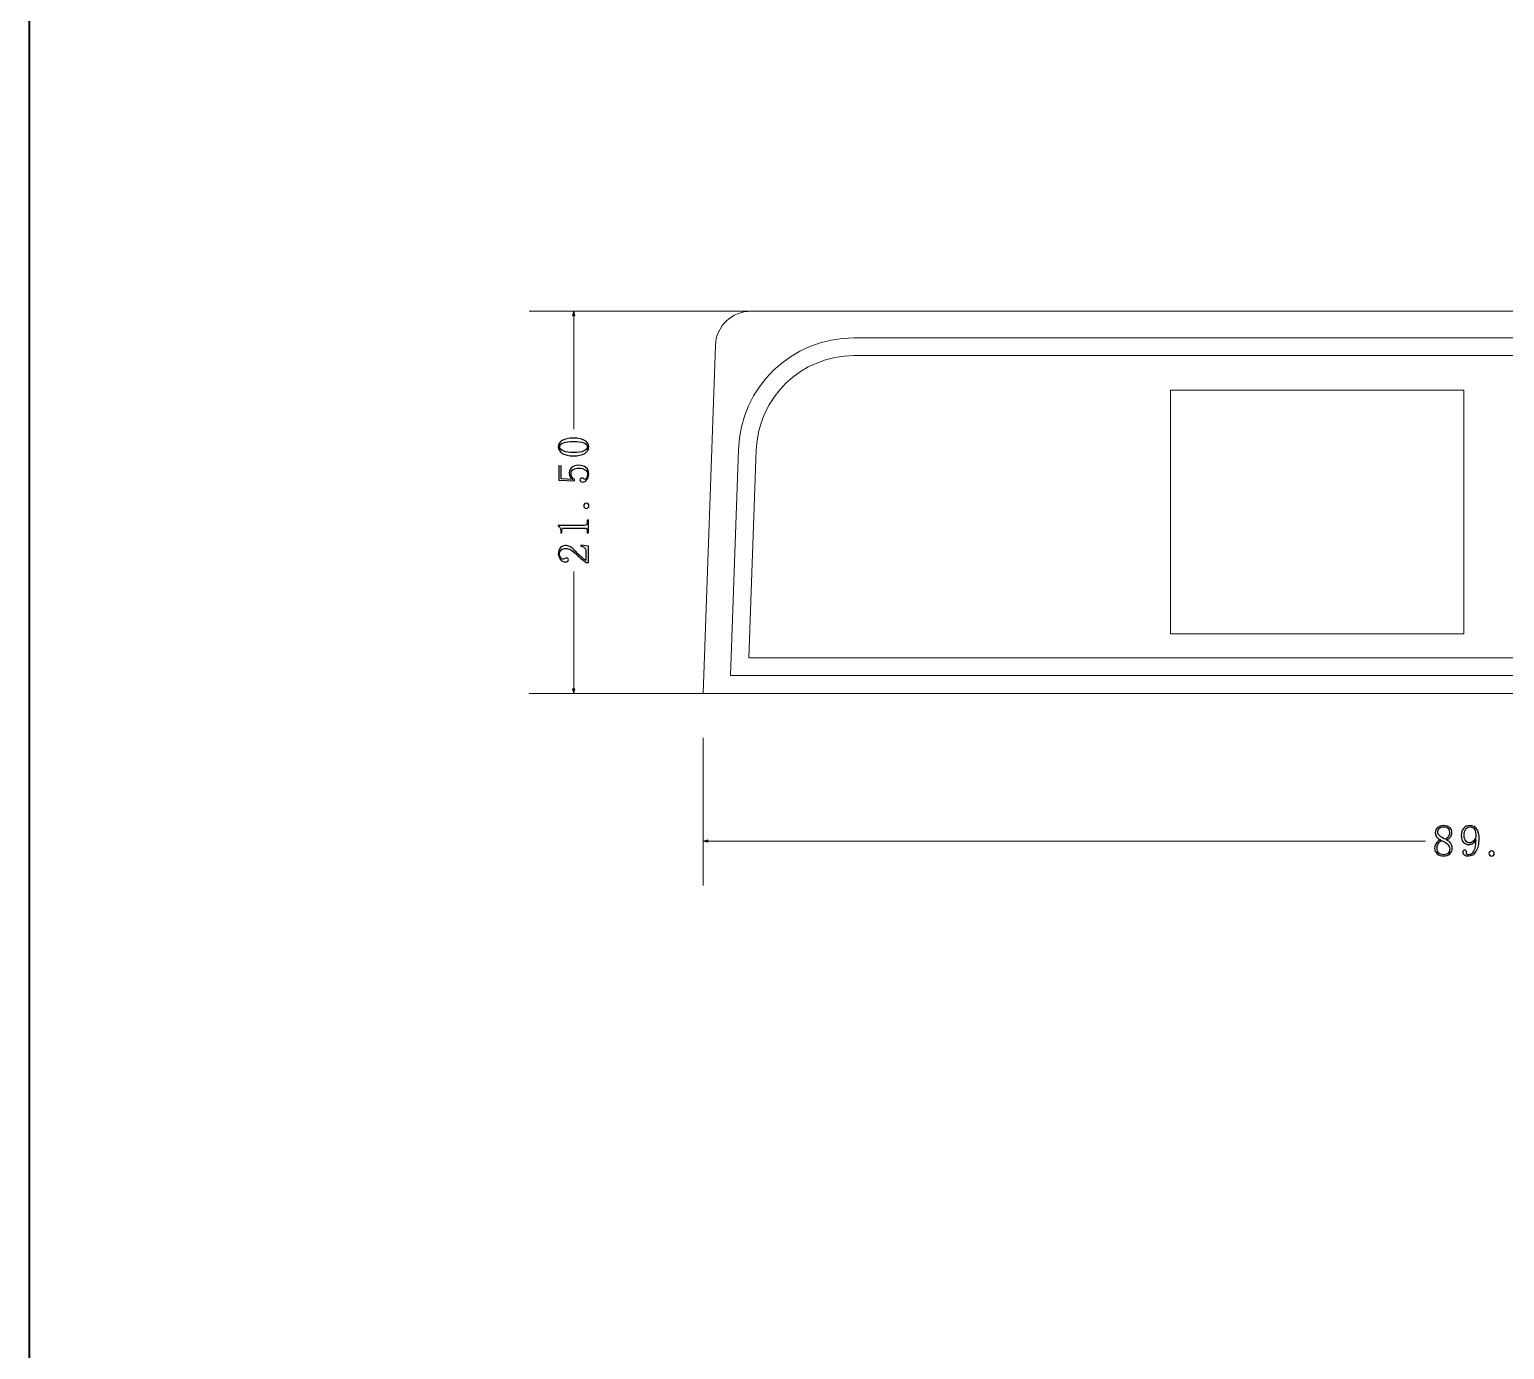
# Model space of a CAD drawing. Header units: millimetres. Extents: x -642 to 642, y -227 to 305.
# Drawn here: x 441.6 to 524.5, y -148.9 to -74.7 of the extents above; entities that cross this region are included whole.
import ezdxf
from ezdxf.lldxf.tags import DXFTag

# ---------------------------------------------------------------- set-up
doc = ezdxf.new("R2010")
doc.units = ezdxf.units.MM
doc.header["$MEASUREMENT"] = 0
doc.layers.add('layer 1', color=7, linetype='Continuous')
tags = doc.linetypes.add('New Line1', pattern=[0.2, 0.1, -0.1]).pattern_tags.tags
tags[6:7] = [DXFTag(74, 4), DXFTag(75, 0), DXFTag(340, '0'), DXFTag(46, 1.0), DXFTag(50, 0.0), DXFTag(44, 0.0), DXFTag(45, 0.0)]
tags[4:5] = [DXFTag(74, 4), DXFTag(75, 0), DXFTag(340, '0'), DXFTag(46, 1.0), DXFTag(50, 0.0), DXFTag(44, 0.0), DXFTag(45, 0.0)]
tags = doc.linetypes.add('New Line2', pattern=[0.2, 0.1, -0.1]).pattern_tags.tags
tags[6:7] = [DXFTag(74, 4), DXFTag(75, 0), DXFTag(340, '0'), DXFTag(46, 1.0), DXFTag(50, 0.0), DXFTag(44, 0.0), DXFTag(45, 0.0)]
tags[4:5] = [DXFTag(74, 4), DXFTag(75, 0), DXFTag(340, '0'), DXFTag(46, 1.0), DXFTag(50, 0.0), DXFTag(44, 0.0), DXFTag(45, 0.0)]
tags = doc.linetypes.add('New Line3', pattern=[0.2, 0.1, -0.1]).pattern_tags.tags
tags[6:7] = [DXFTag(74, 4), DXFTag(75, 0), DXFTag(340, '0'), DXFTag(46, 1.0), DXFTag(50, 0.0), DXFTag(44, 0.0), DXFTag(45, 0.0)]
tags[4:5] = [DXFTag(74, 4), DXFTag(75, 0), DXFTag(340, '0'), DXFTag(46, 1.0), DXFTag(50, 0.0), DXFTag(44, 0.0), DXFTag(45, 0.0)]
tags = doc.linetypes.add('New Line9', pattern=[0.2, 0.1, -0.1]).pattern_tags.tags
tags[6:7] = [DXFTag(74, 4), DXFTag(75, 0), DXFTag(340, '0'), DXFTag(46, 1.0), DXFTag(50, 0.0), DXFTag(44, 0.0), DXFTag(45, 0.0)]
tags[4:5] = [DXFTag(74, 4), DXFTag(75, 0), DXFTag(340, '0'), DXFTag(46, 1.0), DXFTag(50, 0.0), DXFTag(44, 0.0), DXFTag(45, 0.0)]

msp = doc.modelspace()

# ---------------------------------------------------------------- hatches: boundary and pattern name
at = {"layer": 'layer 1', "true_color": 0xff0000}
h = msp.add_hatch(color=1, dxfattribs=at)
edge = h.paths.add_edge_path()
edge.add_spline(control_points=[(472.2516, -90.7651), (472.2516, -90.7651), (472.1802, -90.4985), (472.1802, -90.4985), (472.1802, -90.4985), (472.1087, -90.7651), (472.1087, -90.7651), (472.1087, -90.7651), (472.2516, -90.7651), (472.2516, -90.7651)], knot_values=[0, 0, 0, 0, 0.3333333, 0.3333333, 0.3333333, 0.6666667, 0.6666667, 0.6666667, 1, 1, 1, 1], degree=3, periodic=1)
h = msp.add_hatch(color=1, dxfattribs=at)
edge = h.paths.add_edge_path()
edge.add_spline(control_points=[(472.2516, -111.7318), (472.2516, -111.7318), (472.1802, -111.9985), (472.1802, -111.9985), (472.1802, -111.9985), (472.1087, -111.7318), (472.1087, -111.7318), (472.1087, -111.7318), (472.2516, -111.7318), (472.2516, -111.7318)], knot_values=[0, 0, 0, 0, 0.3333333, 0.3333333, 0.3333333, 0.6666667, 0.6666667, 0.6666667, 1, 1, 1, 1], degree=3, periodic=1)
h = msp.add_hatch(color=1, dxfattribs=at)
edge = h.paths.add_edge_path()
edge.add_spline(control_points=[(479.7317, -120.2289), (479.7317, -120.2289), (479.4651, -120.3004), (479.4651, -120.3004), (479.4651, -120.3004), (479.7317, -120.3718), (479.7317, -120.3718), (479.7317, -120.3718), (479.7317, -120.2289), (479.7317, -120.2289)], knot_values=[0, 0, 0, 0, 0.3333333, 0.3333333, 0.3333333, 0.6666667, 0.6666667, 0.6666667, 1, 1, 1, 1], degree=3, periodic=1)

# ---------------------------------------------------------------- linework, layer by layer
at = {"layer": 'layer 1', "lineweight": 40}
msp.add_open_spline([(631.5734, 63.8482), (631.5734, 63.8482), (441.5734, 63.8482), (441.5734, 63.8482), (441.5734, 63.8482), (441.5734, -213.1518), (441.5734, -213.1518), (441.5734, -213.1518), (631.5734, -213.1518), (631.5734, -213.1518), (631.5734, -213.1518), (631.5734, 63.8482), (631.5734, 63.8482)], degree=3, knots=[0, 0, 0, 0, 0.25, 0.25, 0.25, 0.5, 0.5, 0.5, 0.75, 0.75, 0.75, 1, 1, 1, 1], dxfattribs=at)
at = {"layer": 'layer 1', "color": 1, "lineweight": 0}
for points in [[(482.1473, -90.4985), (482.1473, -90.4985), (469.6802, -90.4985), (469.6802, -90.4985)], [(472.1802, -97.1269), (472.1802, -97.1269), (472.1802, -90.4985), (472.1802, -90.4985)], [(472.1802, -111.9985), (472.1802, -111.9985), (472.1802, -105.1359), (472.1802, -105.1359)], [(479.4651, -111.9985), (479.4651, -111.9985), (469.6802, -111.9985), (469.6802, -111.9985)], [(479.4651, -114.4985), (479.4651, -114.4985), (479.4651, -122.8004), (479.4651, -122.8004)], [(520.093, -120.3004), (520.093, -120.3004), (479.4651, -120.3004), (479.4651, -120.3004)]]:
    msp.add_open_spline(points, degree=3, dxfattribs=at)
for points in [[(472.2516, -90.7651), (472.2516, -90.7651), (472.1802, -90.4985), (472.1802, -90.4985), (472.1802, -90.4985), (472.1087, -90.7651), (472.1087, -90.7651), (472.1087, -90.7651), (472.2516, -90.7651), (472.2516, -90.7651)], [(472.2516, -111.7318), (472.2516, -111.7318), (472.1802, -111.9985), (472.1802, -111.9985), (472.1802, -111.9985), (472.1087, -111.7318), (472.1087, -111.7318), (472.1087, -111.7318), (472.2516, -111.7318), (472.2516, -111.7318)], [(479.7317, -120.2289), (479.7317, -120.2289), (479.4651, -120.3004), (479.4651, -120.3004), (479.4651, -120.3004), (479.7317, -120.3718), (479.7317, -120.3718), (479.7317, -120.3718), (479.7317, -120.2289), (479.7317, -120.2289)]]:
    msp.add_open_spline(points, degree=3, knots=[0, 0, 0, 0, 0.3333333, 0.3333333, 0.3333333, 0.6666667, 0.6666667, 0.6666667, 1, 1, 1, 1], dxfattribs=at)
at = {"layer": 'layer 1', "lineweight": 9}
for points in [[(482.1473, -90.4985), (481.0699, -90.4985), (480.1861, -91.352), (480.1485, -92.4287)], [(565.8528, -90.4985), (565.8528, -90.4985), (482.1473, -90.4985), (482.1473, -90.4985)], [(487.9405, -91.9985), (484.439, -91.9985), (481.5667, -94.7722), (481.4445, -98.2717)], [(560.0596, -91.9985), (560.0596, -91.9985), (487.9405, -91.9985), (487.9405, -91.9985)], [(480.1485, -92.4287), (480.1485, -92.4287), (479.4651, -111.9985), (479.4651, -111.9985)], [(505.75, -94.9485), (505.75, -94.9485), (505.75, -108.6485), (505.75, -108.6485)], [(522.25, -94.9485), (522.25, -94.9485), (505.75, -94.9485), (505.75, -94.9485)], [(522.25, -108.6485), (522.25, -108.6485), (522.25, -94.9485), (522.25, -94.9485)], [(481.4445, -98.2717), (481.4445, -98.2717), (481, -110.9985), (481, -110.9985)], [(505.75, -108.6485), (505.75, -108.6485), (522.25, -108.6485), (522.25, -108.6485)], [(481, -110.9985), (481, -110.9985), (567, -110.9985), (567, -110.9985)], [(479.4651, -111.9985), (479.4651, -111.9985), (568.535, -111.9985), (568.535, -111.9985)]]:
    msp.add_open_spline(points, degree=3, dxfattribs=at)
at = {"layer": 'layer 1', "color": 8, "linetype": 'New Line9', "lineweight": 9}
msp.add_open_spline([(487.9405, -92.9985), (484.9777, -92.9985), (482.5473, -95.3455), (482.4439, -98.3066)], degree=3, dxfattribs=at)
at = {"layer": 'layer 1', "color": 8, "linetype": 'New Line3', "lineweight": 9}
msp.add_open_spline([(487.9405, -92.9985), (487.9405, -92.9985), (560.0596, -92.9985), (560.0596, -92.9985)], degree=3, dxfattribs=at)
at = {"layer": 'layer 1', "color": 3}
for points, knots in [([(472.7953, -97.7749), (472.9483, -97.8695), (473.0249, -97.9883), (473.0249, -98.1312), (473.0249, -98.2745), (472.9499, -98.3949), (472.8003, -98.4928), (472.6503, -98.5903), (472.4387, -98.6391), (472.1653, -98.6391), (471.9116, -98.6391), (471.7066, -98.592), (471.5503, -98.4974), (471.3941, -98.4033), (471.3158, -98.2812), (471.3158, -98.1312), (471.3158, -97.9883), (471.3908, -97.8695), (471.5403, -97.7749), (471.6903, -97.6803), (471.8987, -97.6333), (472.1653, -97.6333), (472.4324, -97.6333), (472.6424, -97.6803), (472.7953, -97.7749)], [0, 0, 0, 0, 0.125, 0.125, 0.125, 0.25, 0.25, 0.25, 0.375, 0.375, 0.375, 0.5, 0.5, 0.5, 0.625, 0.625, 0.625, 0.75, 0.75, 0.75, 0.875, 0.875, 0.875, 1, 1, 1, 1]), ([(471.6041, -97.897), (471.4641, -97.9491), (471.3941, -98.027), (471.3941, -98.1312), (471.3941, -98.2224), (471.4641, -98.2991), (471.6041, -98.3608), (471.7437, -98.4228), (471.9312, -98.4537), (472.1653, -98.4537), (472.4128, -98.4537), (472.6049, -98.4228), (472.7416, -98.3608), (472.8783, -98.2991), (472.9466, -98.2224), (472.9466, -98.1312), (472.9466, -98.0337), (472.8783, -97.957), (472.7416, -97.902), (472.6049, -97.8466), (472.4128, -97.8187), (472.1653, -97.8187), (471.9312, -97.8187), (471.7437, -97.8449), (471.6041, -97.897)], [0, 0, 0, 0, 0.125, 0.125, 0.125, 0.25, 0.25, 0.25, 0.375, 0.375, 0.375, 0.5, 0.5, 0.5, 0.625, 0.625, 0.625, 0.75, 0.75, 0.75, 0.875, 0.875, 0.875, 1, 1, 1, 1]), ([(471.9603, -99.7728), (471.9408, -99.7112), (471.9312, -99.6474), (471.9312, -99.5824), (471.9312, -99.4587), (471.9783, -99.3578), (472.0728, -99.2799), (472.167, -99.2016), (472.2924, -99.1624), (472.4487, -99.1624), (472.6245, -99.1624), (472.7645, -99.2033), (472.8687, -99.2845), (472.9728, -99.3662), (473.0249, -99.4912), (473.0249, -99.6608), (473.0249, -99.7778), (472.9908, -99.882), (472.9224, -99.9733), (472.8541, -100.0641), (472.7708, -100.1099), (472.6733, -100.1099), (472.6341, -100.1099), (472.5999, -100.0987), (472.5708, -100.0758), (472.5416, -100.0528), (472.5266, -100.022), (472.5266, -99.9828), (472.5266, -99.9437), (472.5399, -99.9178), (472.5658, -99.9049), (472.592, -99.8916), (472.6145, -99.8853), (472.6341, -99.8853), (472.6733, -99.8853), (472.7041, -99.8949), (472.727, -99.9145), (472.7499, -99.9341), (472.7741, -99.9437), (472.8003, -99.9437), (472.8524, -99.9437), (472.8912, -99.9128), (472.9174, -99.8512), (472.9433, -99.7891), (472.9566, -99.7224), (472.9566, -99.6508), (472.9566, -99.5466), (472.9141, -99.467), (472.8295, -99.4116), (472.7449, -99.3562), (472.6245, -99.3287), (472.4683, -99.3287), (472.3378, -99.3287), (472.232, -99.3528), (472.1508, -99.402), (472.0695, -99.4508), (472.0287, -99.5241), (472.0287, -99.6216), (472.0287, -99.6933), (472.0416, -99.7549), (472.0678, -99.807), (472.0937, -99.8591), (472.1491, -99.9078), (472.2337, -99.9537), (472.2337, -99.9537), (472.2241, -100.0416), (472.2241, -100.0416), (472.2241, -100.0416), (471.3353, -99.9928), (471.3353, -99.9928), (471.3353, -99.9928), (471.3353, -99.192), (471.3353, -99.192), (471.3353, -99.192), (471.482, -99.2212), (471.482, -99.2212), (471.482, -99.2212), (471.482, -99.9245), (471.482, -99.9245), (471.482, -99.9245), (472.1262, -99.9633), (472.1262, -99.9633), (472.0353, -99.8983), (471.9799, -99.8349), (471.9603, -99.7728)], [0, 0, 0, 0, 0.0357143, 0.0357143, 0.0357143, 0.0714286, 0.0714286, 0.0714286, 0.1071429, 0.1071429, 0.1071429, 0.1428571, 0.1428571, 0.1428571, 0.1785714, 0.1785714, 0.1785714, 0.2142857, 0.2142857, 0.2142857, 0.25, 0.25, 0.25, 0.2857143, 0.2857143, 0.2857143, 0.3214286, 0.3214286, 0.3214286, 0.3571429, 0.3571429, 0.3571429, 0.3928571, 0.3928571, 0.3928571, 0.4285714, 0.4285714, 0.4285714, 0.4642857, 0.4642857, 0.4642857, 0.5, 0.5, 0.5, 0.5357143, 0.5357143, 0.5357143, 0.5714286, 0.5714286, 0.5714286, 0.6071429, 0.6071429, 0.6071429, 0.6428571, 0.6428571, 0.6428571, 0.6785714, 0.6785714, 0.6785714, 0.7142857, 0.7142857, 0.7142857, 0.75, 0.75, 0.75, 0.7857143, 0.7857143, 0.7857143, 0.8214286, 0.8214286, 0.8214286, 0.8571429, 0.8571429, 0.8571429, 0.8928571, 0.8928571, 0.8928571, 0.9285714, 0.9285714, 0.9285714, 0.9642857, 0.9642857, 0.9642857, 1, 1, 1, 1]), ([(472.9953, -101.3412), (473.0216, -101.3708), (473.0345, -101.4049), (473.0345, -101.4437), (473.0345, -101.4828), (473.0216, -101.517), (472.9953, -101.5466), (472.9695, -101.5758), (472.9337, -101.5903), (472.8883, -101.5903), (472.8424, -101.5903), (472.8066, -101.5758), (472.7808, -101.5466), (472.7545, -101.517), (472.7416, -101.4828), (472.7416, -101.4437), (472.7416, -101.4049), (472.7562, -101.3708), (472.7853, -101.3412), (472.8149, -101.312), (472.8491, -101.2974), (472.8883, -101.2974), (472.9337, -101.2974), (472.9695, -101.312), (472.9953, -101.3412)], [0, 0, 0, 0, 0.125, 0.125, 0.125, 0.25, 0.25, 0.25, 0.375, 0.375, 0.375, 0.5, 0.5, 0.5, 0.625, 0.625, 0.625, 0.75, 0.75, 0.75, 0.875, 0.875, 0.875, 1, 1, 1, 1]), ([(471.3062, -102.5824), (471.3062, -102.5824), (471.3062, -102.5433), (471.3062, -102.5433), (471.3062, -102.5433), (472.7903, -102.5433), (472.7903, -102.5433), (472.8424, -102.5433), (472.8816, -102.527), (472.9074, -102.4945), (472.9337, -102.462), (472.9466, -102.4166), (472.9466, -102.3578), (472.9466, -102.3578), (472.9466, -102.2603), (472.9466, -102.2603), (472.9466, -102.2603), (473.0053, -102.2603), (473.0053, -102.2603), (473.0053, -102.2603), (473.0053, -102.9733), (473.0053, -102.9733), (473.0053, -102.9733), (472.9466, -102.9733), (472.9466, -102.9733), (472.9466, -102.9733), (472.9466, -102.8853), (472.9466, -102.8853), (472.9466, -102.8203), (472.9337, -102.7728), (472.9074, -102.7437), (472.8816, -102.7145), (472.8424, -102.6995), (472.7903, -102.6995), (472.7903, -102.6995), (471.6087, -102.6995), (471.6087, -102.6995), (471.5828, -102.6995), (471.5616, -102.7078), (471.5453, -102.7241), (471.5291, -102.7403), (471.5208, -102.7649), (471.5208, -102.7974), (471.5208, -102.7974), (471.5208, -102.9733), (471.5208, -102.9733), (471.5208, -102.9733), (471.4624, -102.9733), (471.4624, -102.9733), (471.4624, -102.9733), (471.4624, -102.8853), (471.4624, -102.8853), (471.4624, -102.807), (471.4491, -102.7437), (471.4233, -102.6949), (471.397, -102.6462), (471.3583, -102.6087), (471.3062, -102.5824)], [0, 0, 0, 0, 0.0526316, 0.0526316, 0.0526316, 0.1052632, 0.1052632, 0.1052632, 0.1578947, 0.1578947, 0.1578947, 0.2105263, 0.2105263, 0.2105263, 0.2631579, 0.2631579, 0.2631579, 0.3157895, 0.3157895, 0.3157895, 0.3684211, 0.3684211, 0.3684211, 0.4210526, 0.4210526, 0.4210526, 0.4736842, 0.4736842, 0.4736842, 0.5263158, 0.5263158, 0.5263158, 0.5789474, 0.5789474, 0.5789474, 0.6315789, 0.6315789, 0.6315789, 0.6842105, 0.6842105, 0.6842105, 0.7368421, 0.7368421, 0.7368421, 0.7894737, 0.7894737, 0.7894737, 0.8421053, 0.8421053, 0.8421053, 0.8947368, 0.8947368, 0.8947368, 0.9473684, 0.9473684, 0.9473684, 1, 1, 1, 1]), ([(472.0191, -103.9262), (471.9212, -103.8741), (471.8303, -103.8483), (471.7453, -103.8483), (471.6283, -103.8483), (471.5387, -103.8741), (471.477, -103.9262), (471.4149, -103.9783), (471.3841, -104.0566), (471.3841, -104.1608), (471.3841, -104.2387), (471.4053, -104.3053), (471.4478, -104.3608), (471.4899, -104.4162), (471.5437, -104.4437), (471.6087, -104.4437), (471.6478, -104.4437), (471.6803, -104.4324), (471.7066, -104.4095), (471.7324, -104.387), (471.7587, -104.3753), (471.7845, -104.3753), (471.817, -104.3753), (471.8416, -104.3837), (471.8578, -104.3999), (471.8741, -104.4162), (471.8824, -104.4408), (471.882, -104.4733), (471.8824, -104.512), (471.8708, -104.5433), (471.8478, -104.5658), (471.8253, -104.5887), (471.7878, -104.5999), (471.7358, -104.5999), (471.5991, -104.5999), (471.4949, -104.5512), (471.4233, -104.4537), (471.3516, -104.3558), (471.3158, -104.2516), (471.3158, -104.1412), (471.3158, -103.9849), (471.3549, -103.8695), (471.4328, -103.7945), (471.5112, -103.7195), (471.6087, -103.682), (471.7258, -103.682), (471.8041, -103.682), (471.8824, -103.6999), (471.9603, -103.7358), (472.0387, -103.7716), (472.1133, -103.8287), (472.1849, -103.9066), (472.3674, -104.0953), (472.5153, -104.2403), (472.6291, -104.3412), (472.7433, -104.4424), (472.8199, -104.5024), (472.8587, -104.522), (472.8587, -104.522), (472.8587, -103.9458), (472.8587, -103.9458), (472.8587, -103.887), (472.8362, -103.8383), (472.7903, -103.7995), (472.7449, -103.7603), (472.6766, -103.7341), (472.5853, -103.7212), (472.5853, -103.7212), (472.5853, -103.6624), (472.5853, -103.6624), (472.5853, -103.6624), (473.0053, -103.7212), (473.0053, -103.7212), (473.0053, -103.7212), (473.0053, -104.6295), (473.0053, -104.6295), (473.0053, -104.6295), (472.8783, -104.6295), (472.8783, -104.6295), (472.8199, -104.597), (472.7449, -104.5433), (472.6537, -104.4683), (472.5624, -104.3933), (472.4553, -104.2941), (472.3316, -104.1703), (472.2208, -104.0599), (472.1166, -103.9783), (472.0191, -103.9262)], [0, 0, 0, 0, 0.0344828, 0.0344828, 0.0344828, 0.0689655, 0.0689655, 0.0689655, 0.1034483, 0.1034483, 0.1034483, 0.137931, 0.137931, 0.137931, 0.1724138, 0.1724138, 0.1724138, 0.2068966, 0.2068966, 0.2068966, 0.2413793, 0.2413793, 0.2413793, 0.2758621, 0.2758621, 0.2758621, 0.3103448, 0.3103448, 0.3103448, 0.3448276, 0.3448276, 0.3448276, 0.3793103, 0.3793103, 0.3793103, 0.4137931, 0.4137931, 0.4137931, 0.4482759, 0.4482759, 0.4482759, 0.4827586, 0.4827586, 0.4827586, 0.5172414, 0.5172414, 0.5172414, 0.5517241, 0.5517241, 0.5517241, 0.5862069, 0.5862069, 0.5862069, 0.6206897, 0.6206897, 0.6206897, 0.6551724, 0.6551724, 0.6551724, 0.6896552, 0.6896552, 0.6896552, 0.7241379, 0.7241379, 0.7241379, 0.7586207, 0.7586207, 0.7586207, 0.7931034, 0.7931034, 0.7931034, 0.8275862, 0.8275862, 0.8275862, 0.862069, 0.862069, 0.862069, 0.8965517, 0.8965517, 0.8965517, 0.9310345, 0.9310345, 0.9310345, 0.9655172, 0.9655172, 0.9655172, 1, 1, 1, 1]), ([(521.5177, -120.447), (521.5698, -120.5249), (521.5957, -120.6095), (521.5957, -120.7007), (521.5957, -120.8245), (521.5502, -120.9287), (521.459, -121.0132), (521.3677, -121.0978), (521.2473, -121.1403), (521.0977, -121.1403), (520.9611, -121.1403), (520.8436, -121.0978), (520.7461, -121.0132), (520.6486, -120.9287), (520.5994, -120.8307), (520.5994, -120.7203), (520.5994, -120.6095), (520.6273, -120.5153), (520.6827, -120.437), (520.7377, -120.3591), (520.8177, -120.2907), (520.9219, -120.232), (520.8307, -120.1866), (520.7607, -120.1295), (520.7119, -120.0612), (520.6632, -119.9928), (520.6386, -119.9162), (520.6386, -119.8316), (520.6386, -119.7207), (520.6811, -119.6266), (520.7657, -119.5482), (520.8502, -119.4703), (520.9673, -119.4312), (521.1173, -119.4312), (521.254, -119.4312), (521.3644, -119.4703), (521.449, -119.5482), (521.534, -119.6266), (521.5761, -119.7207), (521.5761, -119.8316), (521.5761, -119.9099), (521.5519, -119.9828), (521.5027, -120.0512), (521.454, -120.1195), (521.3777, -120.1799), (521.2736, -120.232), (521.384, -120.297), (521.4657, -120.3687), (521.5177, -120.447)], [0, 0, 0, 0, 0.0625, 0.0625, 0.0625, 0.125, 0.125, 0.125, 0.1875, 0.1875, 0.1875, 0.25, 0.25, 0.25, 0.3125, 0.3125, 0.3125, 0.375, 0.375, 0.375, 0.4375, 0.4375, 0.4375, 0.5, 0.5, 0.5, 0.5625, 0.5625, 0.5625, 0.625, 0.625, 0.625, 0.6875, 0.6875, 0.6875, 0.75, 0.75, 0.75, 0.8125, 0.8125, 0.8125, 0.875, 0.875, 0.875, 0.9375, 0.9375, 0.9375, 1, 1, 1, 1]), ([(522.7736, -120.4174), (522.7082, -120.4695), (522.6269, -120.4957), (522.5294, -120.4957), (522.399, -120.4957), (522.2948, -120.4549), (522.2169, -120.3737), (522.1386, -120.2924), (522.0994, -120.1603), (522.0994, -119.9782), (522.0994, -119.822), (522.1419, -119.6916), (522.2265, -119.5874), (522.3111, -119.4832), (522.4315, -119.4312), (522.5877, -119.4312), (522.7507, -119.4312), (522.8777, -119.4962), (522.9686, -119.6266), (523.0598, -119.7566), (523.1052, -119.9453), (523.1052, -120.1928), (523.1052, -120.4662), (523.0519, -120.6924), (522.9444, -120.8716), (522.8369, -121.0507), (522.6886, -121.1403), (522.4998, -121.1403), (522.4152, -121.1403), (522.3419, -121.1207), (522.2802, -121.0816), (522.2186, -121.0424), (522.1873, -120.9903), (522.1873, -120.9253), (522.1873, -120.8995), (522.1957, -120.8732), (522.2119, -120.8474), (522.2282, -120.8212), (522.2557, -120.8082), (522.2948, -120.8082), (522.334, -120.8082), (522.3598, -120.8228), (522.3732, -120.852), (522.3861, -120.8816), (522.3927, -120.9157), (522.3927, -120.9545), (522.3927, -120.9807), (522.3957, -121.002), (522.4023, -121.0182), (522.409, -121.0345), (522.4152, -121.0457), (522.4219, -121.0524), (522.4282, -121.0587), (522.4398, -121.0637), (522.4561, -121.067), (522.4723, -121.0703), (522.4902, -121.072), (522.5098, -121.072), (522.6269, -121.072), (522.7215, -121.0066), (522.7927, -120.8766), (522.8644, -120.7462), (522.9069, -120.5282), (522.9198, -120.2224), (522.8873, -120.3003), (522.8386, -120.3653), (522.7736, -120.4174)], [0, 0, 0, 0, 0.0454545, 0.0454545, 0.0454545, 0.0909091, 0.0909091, 0.0909091, 0.1363636, 0.1363636, 0.1363636, 0.1818182, 0.1818182, 0.1818182, 0.2272727, 0.2272727, 0.2272727, 0.2727273, 0.2727273, 0.2727273, 0.3181818, 0.3181818, 0.3181818, 0.3636364, 0.3636364, 0.3636364, 0.4090909, 0.4090909, 0.4090909, 0.4545455, 0.4545455, 0.4545455, 0.5, 0.5, 0.5, 0.5454545, 0.5454545, 0.5454545, 0.5909091, 0.5909091, 0.5909091, 0.6363636, 0.6363636, 0.6363636, 0.6818182, 0.6818182, 0.6818182, 0.7272727, 0.7272727, 0.7272727, 0.7727273, 0.7727273, 0.7727273, 0.8181818, 0.8181818, 0.8181818, 0.8636364, 0.8636364, 0.8636364, 0.9090909, 0.9090909, 0.9090909, 0.9545455, 0.9545455, 0.9545455, 1, 1, 1, 1]), ([(520.7998, -120.4662), (520.7573, -120.5445), (520.7365, -120.6291), (520.7365, -120.7203), (520.7365, -120.8245), (520.7707, -120.9091), (520.839, -120.9741), (520.9073, -121.0391), (520.9936, -121.072), (521.0977, -121.072), (521.2215, -121.072), (521.3107, -121.0391), (521.3661, -120.9741), (521.4215, -120.9091), (521.449, -120.8278), (521.449, -120.7299), (521.449, -120.6453), (521.4102, -120.5641), (521.3319, -120.4857), (521.254, -120.4078), (521.1365, -120.3362), (520.9802, -120.2712), (520.9023, -120.3232), (520.8419, -120.3882), (520.7998, -120.4662)], [0, 0, 0, 0, 0.125, 0.125, 0.125, 0.25, 0.25, 0.25, 0.375, 0.375, 0.375, 0.5, 0.5, 0.5, 0.625, 0.625, 0.625, 0.75, 0.75, 0.75, 0.875, 0.875, 0.875, 1, 1, 1, 1]), ([(521.3807, -120.0466), (521.4198, -119.9878), (521.4394, -119.9195), (521.4394, -119.8412), (521.4394, -119.7503), (521.4136, -119.6703), (521.3615, -119.602), (521.3094, -119.5337), (521.2277, -119.4995), (521.1173, -119.4995), (520.9936, -119.4995), (520.9057, -119.532), (520.8536, -119.5974), (520.8015, -119.6624), (520.7752, -119.7307), (520.7752, -119.8024), (520.7752, -119.8741), (520.8127, -119.9441), (520.8877, -120.0124), (520.9623, -120.0807), (521.0682, -120.1407), (521.2052, -120.1928), (521.2832, -120.1537), (521.3419, -120.1049), (521.3807, -120.0466)], [0, 0, 0, 0, 0.125, 0.125, 0.125, 0.25, 0.25, 0.25, 0.375, 0.375, 0.375, 0.5, 0.5, 0.5, 0.625, 0.625, 0.625, 0.75, 0.75, 0.75, 0.875, 0.875, 0.875, 1, 1, 1, 1]), ([(522.3436, -119.6316), (522.2915, -119.7195), (522.2657, -119.8316), (522.2657, -119.9682), (522.2657, -120.1116), (522.2932, -120.2207), (522.3486, -120.2953), (522.404, -120.3703), (522.474, -120.4078), (522.5586, -120.4078), (522.6561, -120.4078), (522.7407, -120.362), (522.8123, -120.2712), (522.884, -120.1799), (522.9198, -120.0953), (522.9198, -120.017), (522.9198, -119.8607), (522.894, -119.7357), (522.8419, -119.6412), (522.7898, -119.5466), (522.7052, -119.4995), (522.5877, -119.4995), (522.4773, -119.4995), (522.3957, -119.5437), (522.3436, -119.6316)], [0, 0, 0, 0, 0.125, 0.125, 0.125, 0.25, 0.25, 0.25, 0.375, 0.375, 0.375, 0.5, 0.5, 0.5, 0.625, 0.625, 0.625, 0.75, 0.75, 0.75, 0.875, 0.875, 0.875, 1, 1, 1, 1]), ([(523.9073, -121.1107), (523.8777, -121.137), (523.8436, -121.1499), (523.8048, -121.1499), (523.7657, -121.1499), (523.7315, -121.137), (523.7019, -121.1107), (523.6727, -121.0849), (523.6582, -121.0491), (523.6582, -121.0037), (523.6582, -120.9578), (523.6727, -120.922), (523.7019, -120.8962), (523.7315, -120.8699), (523.7657, -120.857), (523.8048, -120.857), (523.8436, -120.857), (523.8777, -120.8716), (523.9073, -120.9007), (523.9365, -120.9303), (523.9511, -120.9645), (523.9511, -121.0037), (523.9511, -121.0491), (523.9365, -121.0849), (523.9073, -121.1107)], [0, 0, 0, 0, 0.125, 0.125, 0.125, 0.25, 0.25, 0.25, 0.375, 0.375, 0.375, 0.5, 0.5, 0.5, 0.625, 0.625, 0.625, 0.75, 0.75, 0.75, 0.875, 0.875, 0.875, 1, 1, 1, 1])]:
    msp.add_open_spline(points, degree=3, knots=knots, dxfattribs=at)
at = {"layer": 'layer 1', "color": 8, "linetype": 'New Line1', "lineweight": 9}
msp.add_open_spline([(482.0356, -109.9985), (482.0356, -109.9985), (482.4439, -98.3066), (482.4439, -98.3066)], degree=3, dxfattribs=at)
at = {"layer": 'layer 1', "color": 8, "linetype": 'New Line2', "lineweight": 9}
msp.add_open_spline([(565.9645, -109.9985), (565.9645, -109.9985), (482.0356, -109.9985), (482.0356, -109.9985)], degree=3, dxfattribs=at)

doc.saveas('drawing.dxf')
